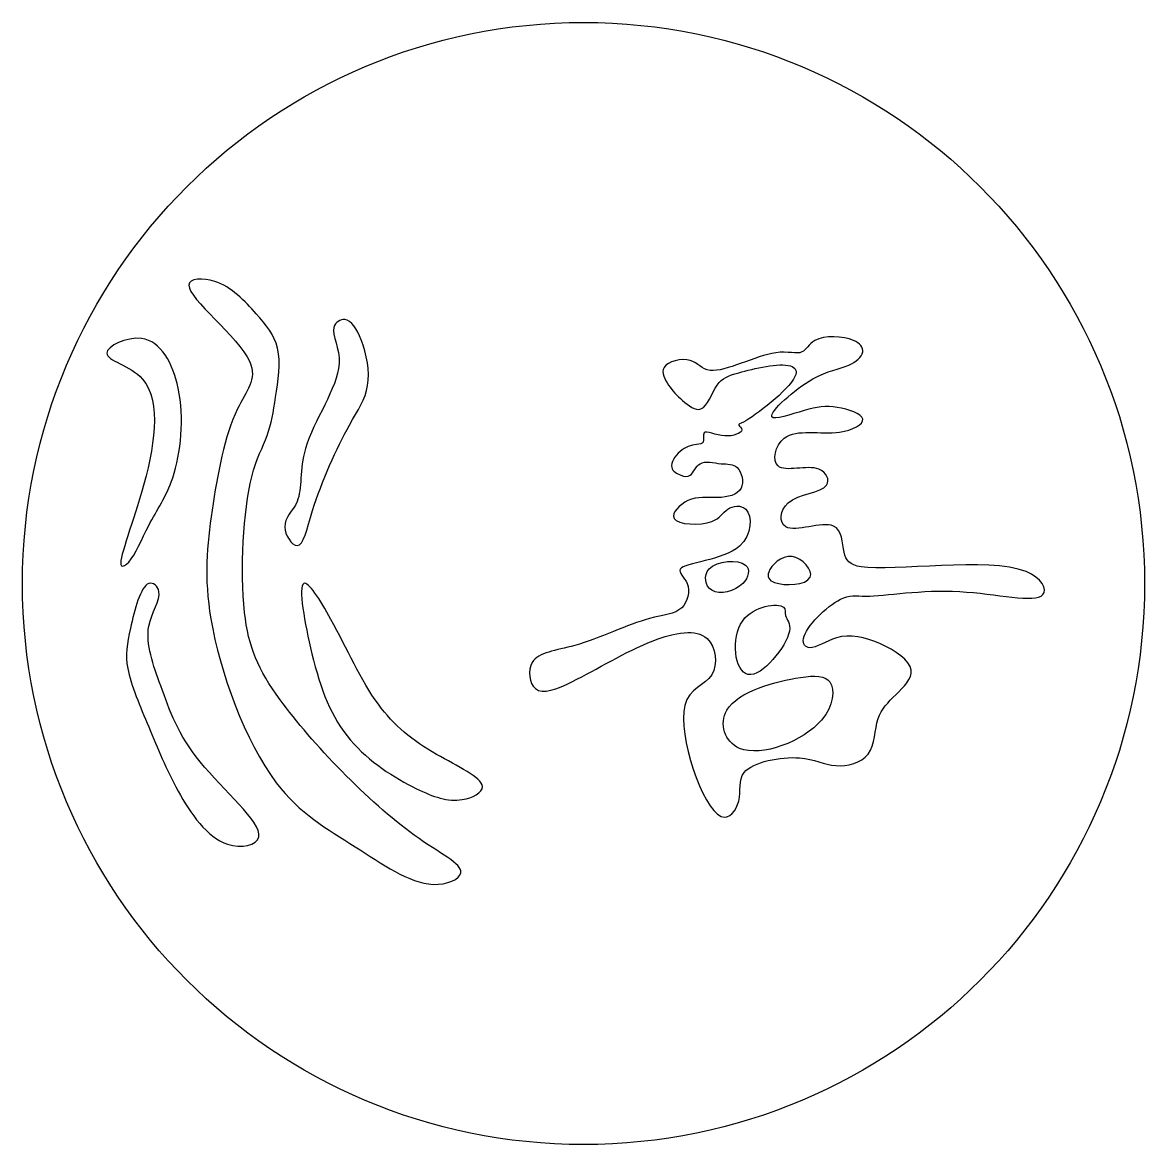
# Model space of a CAD drawing. Extents: x -173.1 to -76.2, y 48.8 to 145.7.
import ezdxf

# ---------------------------------------------------------------- set-up
doc = ezdxf.new("R2010")
doc.units = 0
doc.layers.add('MODELSKETCH_VISIBLE', color=7, linetype='CONTINUOUS')

msp = doc.modelspace()

# ---------------------------------------------------------------- linework, layer by layer
at = {"layer": 'MODELSKETCH_VISIBLE'}
msp.add_circle((-124.621, 97.254), 48.469, dxfattribs=at)
for points, knots in [([(-158.715, 123.018), (-158.696, 123.628), (-155.825, 123.758), (-152.864, 120.575), (-150.527, 117.779), (-151.213, 113.312), (-151.79, 109.851), (-153.847, 106.534), (-154.555, 94.045), (-151.564, 87.103), (-140.453, 75.479), (-133.738, 72.432), (-138.273, 70.349), (-144.657, 74.911), (-152.183, 79.023), (-157.759, 94.36), (-156.896, 103.137), (-155.201, 112.42), (-151.37, 116.291), (-158.751, 121.84), (-158.715, 123.018)], [0, 0, 0, 0, 0.032554, 0.078683, 0.119128, 0.163769, 0.203555, 0.245873, 0.319924, 0.381725, 0.469515, 0.518733, 0.55368, 0.612774, 0.676934, 0.761417, 0.827765, 0.892673, 0.937129, 1, 1, 1, 1]), ([(-145.231, 120.052), (-144.676, 119.977), (-143.548, 118.231), (-142.811, 114.088), (-145.021, 110.964), (-148.101, 104.189), (-149.009, 99.389), (-151.107, 102.433), (-148.695, 104.299), (-149.547, 109.172), (-144.536, 115.896), (-146.795, 119.324), (-145.632, 120.107), (-145.231, 120.052)], [0, 0, 0, 0, 0.071558, 0.167573, 0.26047, 0.396436, 0.483603, 0.550369, 0.625054, 0.728373, 0.862991, 0.948275, 1, 1, 1, 1]), ([(-165.808, 117.147), (-165.816, 117.749), (-161.938, 119.665), (-158.838, 114.018), (-159.618, 106.212), (-162.192, 102.602), (-163.561, 99.16), (-165.251, 98.212), (-162.273, 105.546), (-160.572, 115.531), (-165.798, 116.497), (-165.808, 117.147)], [0, 0, 0, 0, 0.092964, 0.211647, 0.355104, 0.465532, 0.563305, 0.606604, 0.738478, 0.899596, 1, 1, 1, 1]), ([(-113.672, 115.656), (-112.375, 115.518), (-108.111, 117.826), (-105.624, 116.79), (-104.878, 118.729), (-101.215, 118.614), (-100.097, 117.205), (-101.869, 115.776), (-104.638, 115.617), (-110.181, 110.624), (-105.144, 112.417), (-103.049, 112.728), (-99.44, 111.552), (-102.729, 109.729), (-107.653, 111.044), (-108.714, 106.286), (-104.078, 107.963), (-102.847, 105.087), (-107.49, 105.029), (-107.917, 100.965), (-102.26, 103.391), (-102.268, 99.712), (-100.872, 97.753), (-86.248, 100.156), (-83.655, 95.03), (-92.543, 97.291), (-100.153, 95.869), (-102.343, 96.524), (-106.273, 92.711), (-105.03, 91.245), (-102.663, 93.116), (-99.045, 92.358), (-95.323, 89.924), (-97.738, 87.537), (-99.531, 85.814), (-99.367, 82.056), (-103.092, 81.136), (-105.64, 82.688), (-111.698, 81.523), (-110.728, 78.563), (-113.381, 74.985), (-117.798, 87.889), (-112.821, 88.633), (-113.365, 93.653), (-119.117, 92.571), (-125.07, 88.816), (-129.144, 87.263), (-129.634, 91.253), (-125.063, 91.585), (-119.198, 94.531), (-115.9, 94.594), (-115.199, 97.301), (-117.561, 98.999), (-110.046, 99.321), (-110.02, 104.237), (-112.431, 103.841), (-113.092, 102.207), (-117.983, 102.352), (-115.492, 104.941), (-113.146, 104.503), (-110.503, 105.062), (-111.141, 107.673), (-112.727, 107.487), (-114.7, 108.039), (-115.269, 106.378), (-116.213, 106.555), (-117.393, 107.193), (-116.353, 108.877), (-114.972, 109.324), (-114.065, 109.274), (-114.547, 110.788), (-112.457, 109.638), (-110.539, 110.413), (-111.396, 110.998), (-110.595, 111.121), (-105.709, 114.856), (-106.668, 116.579), (-111.384, 115.474), (-113.199, 114.811), (-114.204, 111.565), (-116.213, 113.121), (-117.244, 114.231), (-118.329, 116.225), (-115.061, 116.984), (-114.418, 115.736), (-113.672, 115.656)], [0, 0, 0, 0, 0.017627, 0.028583, 0.037527, 0.05081, 0.059043, 0.06839, 0.081716, 0.097676, 0.109958, 0.122303, 0.133613, 0.144643, 0.160632, 0.172039, 0.185734, 0.194793, 0.208729, 0.219212, 0.234004, 0.245395, 0.255523, 0.283008, 0.294465, 0.313994, 0.334755, 0.345585, 0.361305, 0.368439, 0.379917, 0.394169, 0.407779, 0.419319, 0.430989, 0.443977, 0.456522, 0.469543, 0.485753, 0.49728, 0.507651, 0.53077, 0.544465, 0.557395, 0.573119, 0.593491, 0.606619, 0.61761, 0.632067, 0.651143, 0.663642, 0.674301, 0.682834, 0.699911, 0.713015, 0.722023, 0.731675, 0.744846, 0.754998, 0.76676, 0.777438, 0.787281, 0.796009, 0.80577, 0.814139, 0.820646, 0.82807, 0.837216, 0.846195, 0.851981, 0.8585, 0.868313, 0.877402, 0.882446, 0.887491, 0.90524, 0.912571, 0.928016, 0.938683, 0.950178, 0.959829, 0.969574, 0.978732, 0.989872, 1, 1, 1, 1]), ([(-113.77, 98.514), (-114.286, 97.954), (-113.921, 95.924), (-110.543, 96.852), (-109.965, 99.462), (-113.098, 99.244), (-113.77, 98.514)], [0, 0, 0, 0, 0.224812, 0.498122, 0.707374, 1, 1, 1, 1]), ([(-108.623, 98.234), (-108.411, 98.855), (-106.645, 100.535), (-103.695, 97.166), (-108.354, 96.981), (-108.761, 97.83), (-108.623, 98.234)], [0, 0, 0, 0, 0.264823, 0.527354, 0.827501, 1, 1, 1, 1]), ([(-161.304, 96.57), (-161.161, 95.804), (-162.979, 93.409), (-160.996, 88.067), (-158.877, 81.971), (-150.499, 75.08), (-156.217, 73.938), (-159.98, 79.433), (-162.046, 84.649), (-164.386, 89.957), (-163.909, 93.018), (-162.614, 98.077), (-161.39, 97.026), (-161.304, 96.57)], [0, 0, 0, 0, 0.075088, 0.172286, 0.28771, 0.409469, 0.480025, 0.5863, 0.691037, 0.789488, 0.868769, 0.955348, 1, 1, 1, 1]), ([(-148.79, 97.254), (-148.407, 97.473), (-145.867, 93.511), (-142.797, 86.434), (-138.033, 82.582), (-131.995, 79.89), (-135.438, 78.078), (-139.271, 79.38), (-145.58, 83.416), (-148.114, 90.217), (-149.269, 96.98), (-148.79, 97.254)], [0, 0, 0, 0, 0.093512, 0.230948, 0.353105, 0.457293, 0.525584, 0.621141, 0.747173, 0.882872, 1, 1, 1, 1]), ([(-110.861, 94.038), (-111.93, 92.54), (-111.2, 86.58), (-105.974, 93.226), (-107.369, 94.352), (-106.883, 95.694), (-109.907, 95.375), (-110.861, 94.038)], [0, 0, 0, 0, 0.256988, 0.527886, 0.667864, 0.77066, 1, 1, 1, 1]), ([(-112.236, 86.308), (-112.913, 85.137), (-111.723, 81.244), (-103.18, 84.582), (-102.774, 89.329), (-106.001, 89.323), (-111.277, 87.964), (-112.236, 86.308)], [0, 0, 0, 0, 0.174468, 0.431058, 0.602956, 0.753063, 1, 1, 1, 1])]:
    msp.add_open_spline(points, degree=3, knots=knots, dxfattribs=at)

doc.saveas('drawing.dxf')
